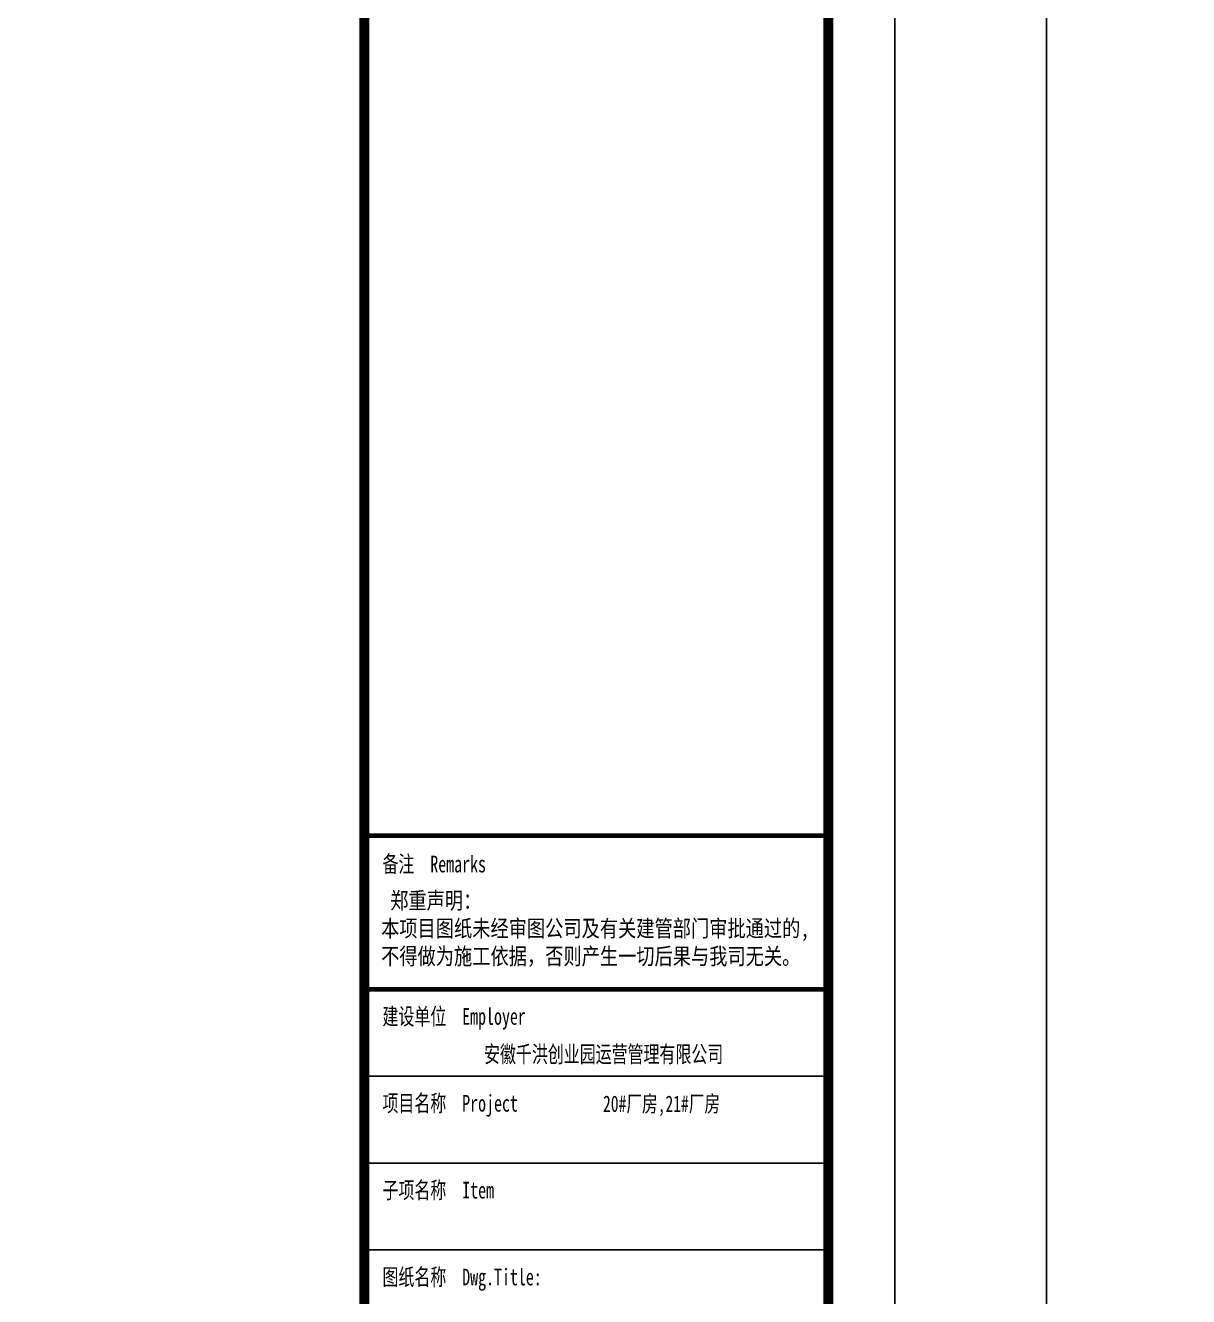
# Model space of a CAD drawing. Extents: x 180850 to 1400258, y 48356 to 327067.
# Drawn here: x 897391 to 922203, y 163027 to 190147 of the extents above; entities that cross this region are included whole.
import ezdxf
from ezdxf.enums import TextEntityAlignment as Align

# ---------------------------------------------------------------- set-up
doc = ezdxf.new("R2010")
doc.units = 0
doc.header["$LTSCALE"] = 1000
doc.layers.add('PUB_TITLE', color=4, linetype='Continuous')
doc.styles.add('_gyy_title_ST', font='', dxfattribs={"width": 0.8})
doc.styles.get('_gyy_title_ST').set_extended_font_data('SimSun')

msp = doc.modelspace()

# ---------------------------------------------------------------- linework, layer by layer
at = {"layer": 'PUB_TITLE'}
for p, q in [((914625.1, 172859.83), (904647.63, 172859.83)), ((914625.1, 167728.55), (904647.63, 167728.55)), ((914625.1, 165875.59), (904647.63, 165875.59)), ((914625.1, 164022.63), (904647.63, 164022.63))]:
    msp.add_line(p, q, dxfattribs=at)
for points in [[(797005.45, 220381.89), (915934.63, 220381.89), (915934.63, 136381.97), (797005.45, 136381.97)], [(919169.3, 220381.89), (1038098.48, 220381.89), (1038098.48, 136381.97), (919169.3, 136381.97)]]:
    msp.add_lwpolyline(points, close=True, dxfattribs=at)
at = {"layer": 'PUB_TITLE', "const_width": 212.12}
for points in [[(800540.8, 137796.11), (800540.8, 218967.75), (914520.49, 218967.75), (914520.49, 137796.11)], [(904621.51, 218967.75), (914520.49, 218967.75), (914520.49, 137796.11), (904621.51, 137796.11)]]:
    msp.add_lwpolyline(points, close=True, dxfattribs=at)
at = {"layer": 'PUB_TITLE', "const_width": 99.77}
for points in [[(904647.63, 172859.83), (914625.1, 172859.83)], [(904647.63, 169581.51), (914625.1, 169581.51)]]:
    msp.add_lwpolyline(points, dxfattribs=at)

# ---------------------------------------------------------------- texts
at = {"layer": 'PUB_TITLE', "style": '_gyy_title_ST', "width": 0.7}
for s, height, p in [('备注  Remarks', 356.3382, (905008.3, 172078.36)), ('建设单位  Employer', 356.3382, (905008.3, 168826.07)), ('项目名称  Project', 356.3382, (905008.3, 166973.11)), ('子项名称  Item', 356.338, (905008.3, 165120.15)), ('图纸名称  Dwg.Title:', 356.3382, (905008.3, 163267.19))]:
    msp.add_text(s, height=height, dxfattribs=at).set_placement(p)
at = {"layer": 'PUB_TITLE', "color": 2, "style": '_gyy_title_ST', "width": 0.7}
msp.add_text('安徽千洪创业园运营管理有限公司', height=356.3382, dxfattribs=at).set_placement((909726.1, 168021.53), align=Align.CENTER)
msp.add_text('20#厂房,21#厂房', height=349.1756, dxfattribs=at).set_placement((910961.05, 167121.81), align=Align.MIDDLE)
at = {"layer": 'PUB_TITLE', "insert": (904978.51, 171654.81), "char_height": 356.3382, "width": 11402.833, "attachment_point": 1, "style": '_gyy_title_ST'}
msp.add_mtext(' 郑重声明：\\P本项目图纸未经审图公司及有关建管部门审批通过的,\\P不得做为施工依据，否则产生一切后果与我司无关。', dxfattribs=at)

doc.saveas('drawing.dxf')
